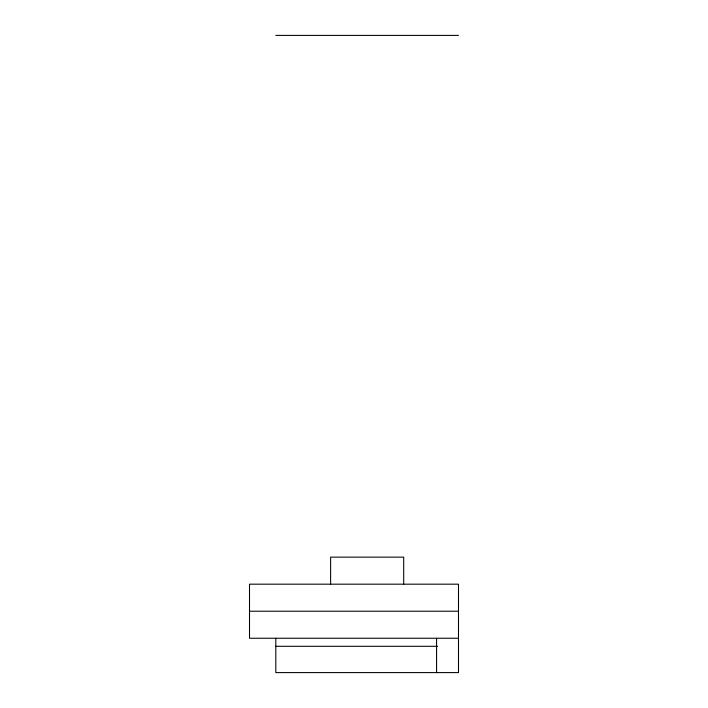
<?xml version="1.0" encoding="UTF-8"?>
<svg xmlns="http://www.w3.org/2000/svg" width="708" height="708" viewBox="0 0 708 708"><rect width="100%" height="100%" fill="white"/><g stroke="black" fill="none" stroke-linecap="round" stroke-linejoin="round"><path stroke-width="1.06" d="M275.81 35.4L458.492 35.4M249.508 611.216L458.492 611.216M458.492 638.253L249.508 638.253L249.508 584.18L458.492 584.18L458.492 672.6L275.81 672.6L275.81 638.253M275.81 646.298L437.588 646.298M436.571 638.253L436.571 672.6M403.693 584.18L403.693 557.143L330.618 557.143L330.618 584.18"/></g></svg>
